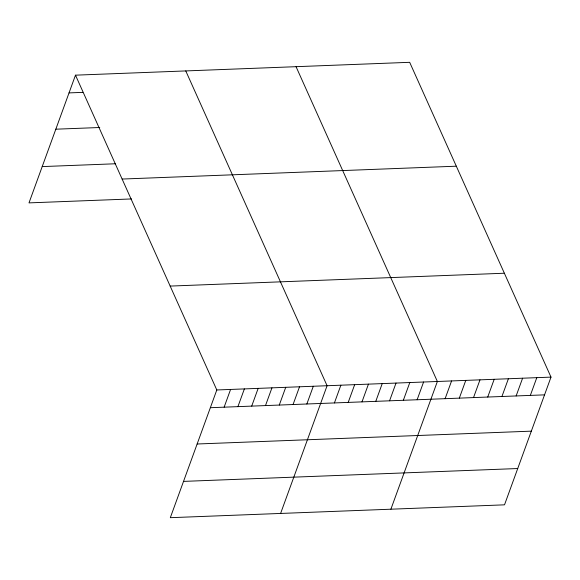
<?xml version="1.0" encoding="UTF-8"?>
<svg xmlns="http://www.w3.org/2000/svg" width="580" height="580" viewBox="0 0 580 580"><rect width="100%" height="100%" fill="white"/><g stroke="black" fill="none" stroke-linecap="round" stroke-linejoin="round"><path stroke-width="0.87" d="M75.487 75.168L216.804 389.97L170.317 517.686L504.513 504.832L551 377.116L409.683 62.314L75.487 75.168L29 202.884L131.529 198.94M224.134 407.174L230.586 389.441M237.916 406.645L244.376 388.912M251.706 406.116L258.158 388.382M265.488 405.587L271.947 387.853M279.277 405.058L285.73 387.317M293.06 404.528L299.519 386.787M306.849 403.992L313.301 386.258M280.604 513.445L327.091 385.729L185.767 70.927M334.421 402.933L340.873 385.2M348.203 402.404L354.663 384.671M361.993 401.875L368.445 384.141M375.775 401.346L382.227 383.612M389.564 400.816L396.017 383.075M403.346 400.287L409.799 382.546M417.129 399.75L423.588 382.017M390.891 509.204L437.371 381.488L296.054 66.686M445.121 398.677L451.574 380.944M459.324 398.134L465.776 380.393M473.526 397.583L479.986 379.849M487.729 397.039L494.189 379.305M501.932 396.495L508.392 378.754M516.135 395.944L522.595 378.211M530.345 395.4L536.797 377.667M69.027 92.901L82.817 92.372M55.818 129.195L99.76 127.506M42.209 166.59L115.449 163.77M122.119 179.053L456.315 166.199M170.165 286.085L504.368 273.231M216.804 389.97L551 377.116M210.344 407.704L544.548 394.857M197.135 443.997L531.338 431.15M183.526 481.393L517.722 468.538"/></g></svg>
